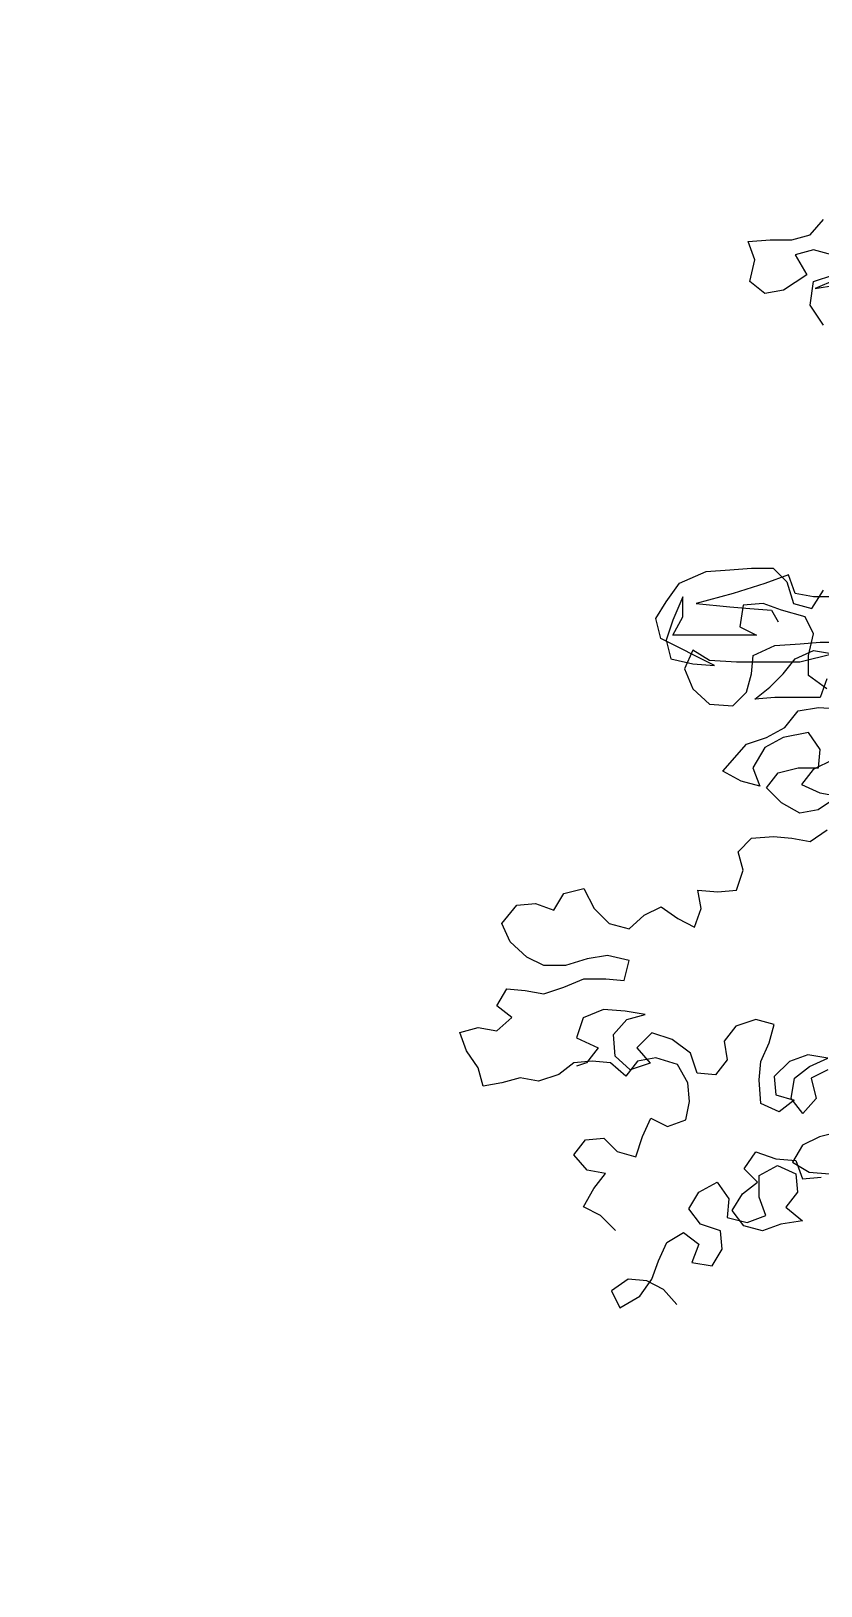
# Model space of a CAD drawing. Header units: inches. Extents: x 350994 to 353538, y 1581369 to 1583842.
# Drawn here: x 351476.023 to 351476.791, y 1583481.148 to 1583482.658 of the extents above; entities that cross this region are included whole.
import ezdxf

# ---------------------------------------------------------------- set-up
doc = ezdxf.new("R2010")
doc.units = ezdxf.units.IN
doc.header["$MEASUREMENT"] = 0
doc.linetypes.add('1', pattern=[0])
doc.layers.add('FOREST', color=96, linetype='Continuous')
doc.layers.add('TREE', color=81, linetype='1')

# ---------------------------------------------------------------- blocks, each defined once
blk = doc.blocks.new('TREE_4')
at = {"color": 94}
for points in [[(-1960.9, 7305.8), (-1984, 7340.5), (-1978.2, 7381), (-1943.5, 7392.5)], [(-1940.6, 7383.9), (-1975.3, 7369.4), (-1940.6, 7375.2)], [(-1946.4, 7427.2), (-1978.2, 7435.9), (-2010, 7427.3), (-1989.8, 7392.6), (-2030.3, 7366.6), (-2062.1, 7360.8), (-2088.1, 7381.1), (-2079.4, 7418.7), (-2090.9, 7450.5), (-2053.3, 7453.4), (-2015.7, 7453.3), (-1983.9, 7462), (-1960.8, 7488)], [(-1943.9, 6557), (-1978.6, 6539.7), (-1998.9, 6513.7), (-1967.1, 6499.2), (-1935.3, 6493.4), (-1970, 6470.3), (-2001.8, 6464.6), (-2033.6, 6481.9), (-2059.6, 6508), (-2039.3, 6534), (-2004.6, 6542.6), (-1969.9, 6542.6), (-1967, 6574.4), (-1987.2, 6603.3), (-2030.6, 6594.7), (-2062.4, 6577.4), (-2082.7, 6542.7), (-2071.1, 6510.9), (-2102.9, 6519.6), (-2134.7, 6537), (-2094.2, 6583.2), (-2059.5, 6594.7), (-2027.7, 6612), (-2004.5, 6640.9), (-1969.8, 6646.7), (-1923.6, 6643.8)], [(-1955.3, 6695.8), (-1966.9, 6664), (-2045, 6664.1), (-2079.7, 6661.2), (-2053.6, 6681.5), (-2030.5, 6704.6), (-2010.2, 6730.6), (-1978.4, 6745), (-1943.7, 6739.2), (-2001.6, 6724.8), (-2111.4, 6724.9), (-2157.7, 6727.8), (-2186.6, 6745.2), (-2201.1, 6713.4), (-2186.6, 6678.7), (-2157.8, 6652.6), (-2117.3, 6649.7), (-2094.1, 6672.8), (-2085.4, 6704.6), (-2082.5, 6736.4), (-2044.9, 6753.7), (-2001.5, 6756.6), (-1966.8, 6759.4), (-1923.5, 6759.4)], [(-1955.3, 6678.5), (-1987.1, 6701.6), (-1987.1, 6736.3), (-1978.4, 6773.9), (-1992.8, 6802.8), (-2033.3, 6814.4), (-2065.1, 6826), (-2099.8, 6823.2), (-2105.6, 6785.6), (-2076.7, 6771.1), (-2221.3, 6771.2), (-2203.9, 6803), (-2203.8, 6837.7), (-2221.2, 6797.3), (-2232.8, 6762.6), (-2224.2, 6730.8), (-2186.6, 6722.1), (-2149, 6719.1), (-2241.5, 6765.5), (-2250.1, 6800.2), (-2232.8, 6829.1), (-2209.6, 6860.9), (-2163.3, 6881.1), (-2122.9, 6883.9), (-2085.3, 6886.8), (-2047.7, 6886.7), (-2024.6, 6863.6), (-2013, 6826), (-1981.2, 6817.3), (-1961, 6849.1)], [(-1903.2, 6837.4), (-1978.3, 6837.5), (-2010.1, 6843.3), (-2021.7, 6875.1), (-2062.2, 6860.7), (-2117.1, 6843.4), (-2180.7, 6826.1), (-2122.9, 6820.3), (-2088.2, 6817.4), (-2050.6, 6814.5), (-2039.1, 6794.2)], [(-2320, 5744.7), (-2346, 5770.7), (-2374.9, 5785.2), (-2357.5, 5817), (-2337.2, 5843), (-2369, 5848.8), (-2392.1, 5874.9), (-2371.9, 5900.9), (-2340.1, 5903.7), (-2316.9, 5880.6), (-2285.1, 5871.9), (-2273.6, 5906.6), (-2259.1, 5938.4), (-2230.2, 5923.9), (-2198.4, 5935.4), (-2192.5, 5967.2), (-2195.4, 5999), (-2212.7, 6030.8), (-2250.3, 6042.4), (-2282.1, 6036.7), (-2302.4, 6010.7), (-2328.4, 6033.8), (-2360.2, 6036.8), (-2392, 6033.9), (-2418, 6013.7), (-2452.7, 6002.2), (-2484.5, 6008), (-2516.3, 5999.3), (-2548.1, 5993.6), (-2556.8, 6025.4), (-2577, 6054.3), (-2588.5, 6086.1), (-2556.7, 6094.8), (-2524.9, 6089), (-2498.9, 6112.1), (-2524.9, 6132.3), (-2507.5, 6161.2), (-2475.7, 6158.3), (-2443.9, 6152.5), (-2409.2, 6164), (-2374.5, 6178.4), (-2336.9, 6178.4), (-2305.1, 6175.5), (-2296.4, 6210.2), (-2334, 6218.9), (-2368.7, 6213.1), (-2406.3, 6201.6), (-2443.9, 6201.6), (-2472.8, 6216.1), (-2501.7, 6242.2), (-2516.1, 6274), (-2490, 6305.8), (-2458.2, 6308.6), (-2426.4, 6297), (-2409.1, 6325.9), (-2374.4, 6334.6), (-2357, 6299.9), (-2331, 6273.8), (-2296.4, 6265.1), (-2270.3, 6288.2), (-2241.4, 6302.7), (-2212.5, 6282.4), (-2183.6, 6267.9), (-2172, 6299.7), (-2177.7, 6331.5), (-2143.1, 6328.6), (-2111.2, 6331.4), (-2099.7, 6366.1), (-2108.3, 6397.9), (-2085.1, 6421.1), (-2047.6, 6423.9), (-2015.8, 6421), (-1984, 6415.2), (-1955, 6435.4)], [(-2214.1, 5617.1), (-2237.2, 5643.1), (-2266.1, 5657.6), (-2297.9, 5660.5), (-2326.8, 5640.3), (-2312.4, 5611.4), (-2277.7, 5631.6), (-2257.4, 5660.5), (-2245.8, 5692.3), (-2231.3, 5724.1), (-2202.4, 5741.4), (-2176.4, 5721.1), (-2188, 5689.3), (-2153.3, 5683.5), (-2135.9, 5712.4), (-2138.8, 5744.2), (-2173.5, 5755.8), (-2193.7, 5781.8), (-2176.3, 5810.7), (-2144.5, 5828.1), (-2124.3, 5799.1), (-2127.2, 5767.3), (-2092.5, 5758.6), (-2060.7, 5770.2), (-2072.2, 5802), (-2072.2, 5839.6), (-2040.4, 5856.9), (-2008.6, 5842.4), (-2005.7, 5810.6), (-2026, 5784.6), (-1997.1, 5761.4), (-2034.7, 5755.7), (-2066.5, 5744.1), (-2098.3, 5752.8), (-2118.5, 5778.9), (-2101.1, 5807.8), (-2075.1, 5828), (-2098.2, 5851.1), (-2077.9, 5880), (-2043.3, 5868.4), (-2008.6, 5865.5), (-1997, 5833.7), (-1965.2, 5836.6)], [(-1933.4, 5914.6), (-1968.1, 5906), (-1997, 5891.5), (-2014.4, 5862.6), (-1985.5, 5845.3), (-1950.8, 5842.3)], [(-1953.5, 6021.6), (-1982.4, 6007.2), (-1973.8, 5972.5), (-1996.9, 5946.5), (-2017.1, 5972.5), (-2011.3, 6007.2), (-1985.3, 6027.4), (-1953.5, 6041.8), (-1988.2, 6047.7), (-2020, 6036.1), (-2046, 6010.1), (-2043.2, 5978.3), (-2011.4, 5969.6), (-2037.4, 5949.4), (-2069.2, 5963.9), (-2072.1, 6004.4), (-2069.1, 6036.2), (-2054.6, 6068), (-2045.9, 6099.8), (-2077.7, 6108.5), (-2112.4, 6096.9), (-2132.7, 6070.9), (-2127, 6039.1), (-2147.2, 6013.1), (-2179, 6016), (-2190.6, 6050.7), (-2222.3, 6073.9), (-2257, 6085.5), (-2283.1, 6059.5), (-2260, 6033.4), (-2294.7, 6021.9), (-2320.7, 6045.1), (-2323.5, 6082.7), (-2300.4, 6108.7), (-2268.6, 6117.3), (-2303.2, 6123.1), (-2340.8, 6126), (-2375.5, 6111.6), (-2387.1, 6076.9), (-2349.6, 6059.6), (-2369.8, 6033.5), (-2387.2, 6027.8)]]:
    blk.add_lwpolyline(points, dxfattribs=at)

msp = doc.modelspace()

# ---------------------------------------------------------------- hatches: boundary and pattern name
at = {"layer": 'FOREST', "lineweight": 5}
h = msp.add_hatch(dxfattribs=at)
h.set_pattern_fill('ANSI31', color=96, scale=50, style=0)
h.paths.add_polyline_path([(351604.9274, 1583347.98), (351663.0036, 1583522.9504), (351611.8779, 1583545.3594), (351490.2916, 1583598.0852), (351436.5696, 1583404.4646), (351529.745, 1583373.1705)])
h.paths.add_polyline_path([(351517.5086, 1583480.1397), (351575.3657, 1583480.1397), (351575.3657, 1583465.1397), (351517.5086, 1583465.1397)], flags=24)

# ---------------------------------------------------------------- block references
at = {"layer": 'TREE', "lineweight": 5, "xscale": 0.0005632341344607994, "yscale": 0.0005632341490127146, "zscale": 0.0005632341444477617}
msp.add_blockref('TREE_4', (351477.898, 1583478.2575), dxfattribs=at)

doc.saveas('drawing.dxf')
